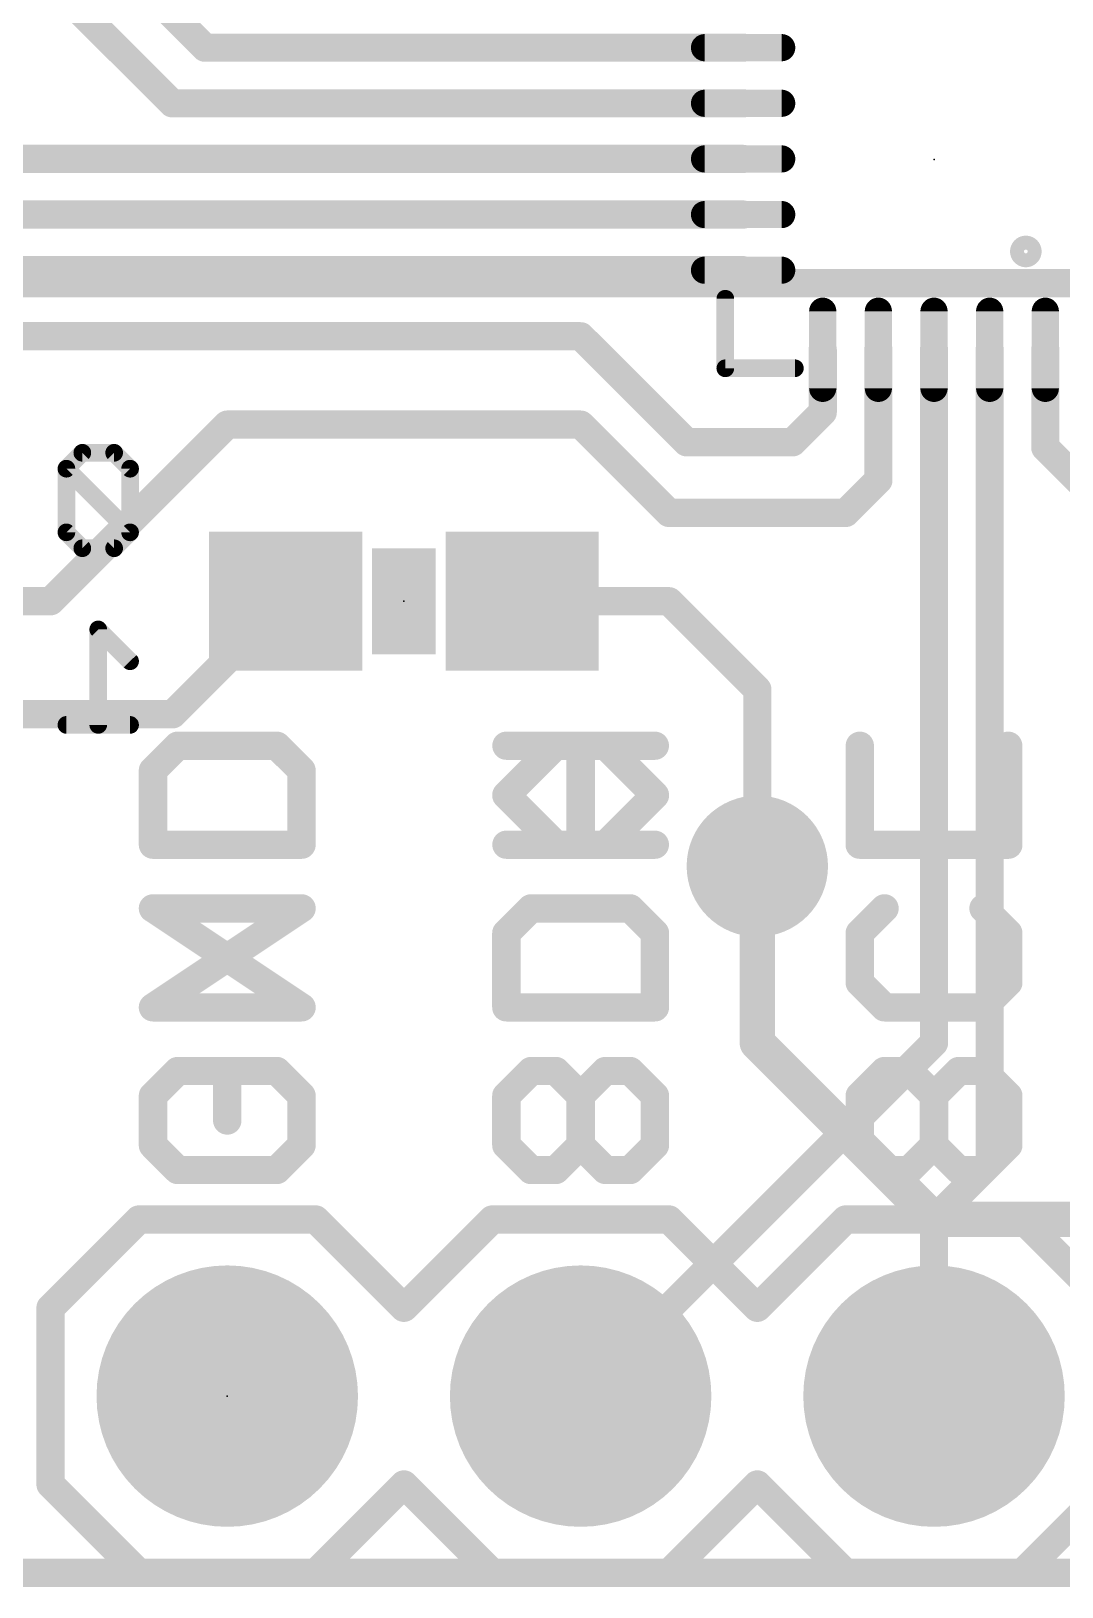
# Model space of a CAD drawing. Extents: x 0 to 48, y -23 to 79.
# Drawn here: x 17.64 to 25.05, y -0.1 to 11.08 of the extents above; entities that cross this region are included whole.
import ezdxf

# ---------------------------------------------------------------- set-up
doc = ezdxf.new("R2010")
doc.units = 0
for name, color, linetype in [('1', 12, 'CONTINUOUS'), ('16', 132, 'CONTINUOUS'), ('17', 110, 'CONTINUOUS'), ('18', 110, 'CONTINUOUS'), ('20', 53, 'CONTINUOUS'), ('21', 41, 'CONTINUOUS'), ('22', 40, 'CONTINUOUS'), ('24', 53, 'CONTINUOUS')]:
    doc.layers.add(name, color=color, linetype=linetype)

# ---------------------------------------------------------------- blocks, each defined once
blk = doc.blocks.new('RECT31200X120000R100')
at = {"const_width": 0.0975}
blk.add_lwpolyline([(0.0488, -0.2775), (0.0488, 0.2775, 0.4142), (0, 0.3263), (0, 0.3263, 0.4142), (-0.0488, 0.2775), (-0.0488, -0.2775, 0.4142), (0, -0.3263), (0, -0.3263, 0.4142)], format="xyb", close=True, dxfattribs=at)
blk.add_solid([(-0.0244, -0.3019), (0.0244, -0.3019), (-0.0244, 0.3019), (0.0244, 0.3019)])
blk = doc.blocks.new('ROUNDP')
at = {"const_width": 0.5}
blk.add_lwpolyline([(0, -0.25, 1), (0, 0.25, 1), (0, -0.25)], format="xyb", dxfattribs=at)
blk = doc.blocks.new('RECT')
blk.add_solid([(-0.5, -0.5), (0.5, -0.5), (-0.5, 0.5), (0.5, 0.5)])
blk = doc.blocks.new('ROUNDV')
at = {"const_width": 0.5}
blk.add_lwpolyline([(0, -0.25, 1), (0, 0.25, 1), (0, -0.25)], format="xyb", dxfattribs=at)

msp = doc.modelspace()

# ---------------------------------------------------------------- linework, layer by layer
at = {"layer": '1'}
for points, const_width in [([(48.133, 9.271), (0, 9.271)], 0.2032), ([(22.86, 5.08), (22.86, 3.81)], 0.254), ([(22.86, 3.81), (24.13, 2.54)], 0.254), ([(24.13, 2.54), (27.94, 2.54)], 0.254), ([(0, 0), (48.26, 0)], 0.2032)]:
    msp.add_lwpolyline(points, dxfattribs=dict(at, const_width=const_width))
at = {"layer": '1', "const_width": 0.127}
for points in [[(22.9235, 5.08, 1), (22.7965, 5.08)], [(22.9049, 3.8549, 1), (22.8151, 3.7651)], [(22.7965, 3.81, 1), (22.9235, 3.81)], [(24.13, 2.6035, 1), (24.13, 2.4765)], [(24.0851, 2.4951, 1), (24.1749, 2.5849)]]:
    msp.add_lwpolyline(points, format="xyb", dxfattribs=at)
at = {"layer": '16', "const_width": 0.2032}
for points in [[(15.8852, 13.335), (18.6551, 10.5651)], [(16.5202, 13.335), (18.8901, 10.9651)], [(22.7579, 10.9651), (18.8901, 10.9651)], [(22.7579, 10.5651), (18.6551, 10.5651)], [(22.7579, 10.1651), (10.1651, 10.1651)], [(22.7579, 9.7651), (11.6701, 9.7651)], [(22.7579, 9.3651), (13.1751, 9.3651)], [(48.26, 9.271), (0, 9.271)], [(21.59, 8.89), (14.605, 8.89)], [(22.352, 8.128), (21.59, 8.89)], [(23.33, 8.793), (23.33, 8.344)], [(23.73, 8.793), (23.73, 7.855)], [(24.13, 3.81), (24.13, 8.793)], [(24.53, 2.94), (24.53, 8.793)], [(24.93, 8.793), (24.93, 8.09)], [(23.33, 8.344), (23.114, 8.128)], [(19.05, 8.255), (17.78, 6.985)], [(21.59, 8.255), (19.05, 8.255)], [(22.225, 7.62), (21.59, 8.255)], [(23.114, 8.128), (22.352, 8.128)], [(24.93, 8.09), (26.67, 6.35)], [(23.73, 7.855), (23.495, 7.62)], [(23.495, 7.62), (22.225, 7.62)], [(17.78, 6.985), (16.51, 6.985)], [(18.6572, 6.1722), (19.47, 6.985)], [(21.17, 6.985), (22.225, 6.985)], [(22.225, 6.985), (22.86, 6.35)], [(22.86, 6.35), (22.86, 5.08)], [(16.51, 6.1722), (18.6572, 6.1722)], [(21.59, 1.27), (24.13, 3.81)], [(24.13, 2.54), (24.53, 2.94)], [(24.13, 1.27), (24.13, 2.54)], [(0, 0), (48.26, 0)]]:
    msp.add_lwpolyline(points, dxfattribs=at)
at = {"layer": '16', "const_width": 0.1016}
for points in [[(18.8901, 11.0159, 1), (18.8901, 10.9143)], [(18.8542, 10.9292, 1), (18.926, 11.001)], [(22.7579, 10.9143, 1), (22.7579, 11.0159)], [(18.6551, 10.6159, 1), (18.6551, 10.5143)], [(18.6192, 10.5292, 1), (18.691, 10.601)], [(22.7579, 10.5143, 1), (22.7579, 10.6159)], [(22.7579, 10.1143, 1), (22.7579, 10.2159)], [(22.7579, 9.7143, 1), (22.7579, 9.8159)], [(22.7579, 9.3143, 1), (22.7579, 9.4159)], [(21.6259, 8.9259, 1), (21.5541, 8.8541)], [(21.59, 8.8392, 1), (21.59, 8.9408)], [(23.3808, 8.793, 1), (23.2792, 8.793)], [(23.7808, 8.793, 1), (23.6792, 8.793)], [(24.1808, 8.793, 1), (24.0792, 8.793)], [(24.5808, 8.793, 1), (24.4792, 8.793)], [(24.9808, 8.793, 1), (24.8792, 8.793)], [(23.2792, 8.344, 1), (23.3808, 8.344)], [(23.3659, 8.3081, 1), (23.2941, 8.3799)], [(19.05, 8.3058, 1), (19.05, 8.2042)], [(19.0859, 8.2191, 1), (19.0141, 8.2909)], [(21.6259, 8.2909, 1), (21.5541, 8.2191)], [(21.59, 8.2042, 1), (21.59, 8.3058)], [(22.352, 8.1788, 1), (22.352, 8.0772)], [(22.3161, 8.0921, 1), (22.3879, 8.1639)], [(23.0781, 8.1639, 1), (23.1499, 8.0921)], [(23.114, 8.0772, 1), (23.114, 8.1788)], [(24.9659, 8.1259, 1), (24.8941, 8.0541)], [(24.8792, 8.09, 1), (24.9808, 8.09)], [(23.7659, 7.8191, 1), (23.6941, 7.8909)], [(23.6792, 7.855, 1), (23.7808, 7.855)], [(22.225, 7.6708, 1), (22.225, 7.5692)], [(23.495, 7.5692, 1), (23.495, 7.6708)], [(22.1891, 7.5841, 1), (22.2609, 7.6559)], [(23.4591, 7.6559, 1), (23.5309, 7.5841)], [(17.7441, 7.0209, 1), (17.8159, 6.9491)], [(17.78, 6.9342, 1), (17.78, 7.0358)], [(19.5059, 6.9491, 1), (19.4341, 7.0209)], [(21.17, 7.0358, 1), (21.17, 6.9342)], [(22.2609, 7.0209, 1), (22.1891, 6.9491)], [(22.225, 6.9342, 1), (22.225, 7.0358)], [(22.9108, 6.35, 1), (22.8092, 6.35)], [(22.8241, 6.3141, 1), (22.8959, 6.3859)], [(18.6572, 6.1214, 1), (18.6572, 6.223)], [(18.6213, 6.2081, 1), (18.6931, 6.1363)], [(22.8092, 5.08, 1), (22.9108, 5.08)], [(24.0792, 3.81, 1), (24.1808, 3.81)], [(24.1659, 3.7741, 1), (24.0941, 3.8459)], [(24.5659, 2.9041, 1), (24.4941, 2.9759)], [(24.4792, 2.94, 1), (24.5808, 2.94)], [(24.1808, 2.54, 1), (24.0792, 2.54)], [(24.0941, 2.5759, 1), (24.1659, 2.5041)], [(21.5541, 1.3059, 1), (21.6259, 1.2341)], [(24.0792, 1.27, 1), (24.1808, 1.27)]]:
    msp.add_lwpolyline(points, format="xyb", dxfattribs=at)
at = {"layer": '20', "const_width": 0.2032}
msp.add_lwpolyline([(48.26, 0), (0, 0)], dxfattribs=at)
at = {"layer": '21', "const_width": 0.2032}
for points in [[(18.6936, 5.9462), (18.5157, 5.7683)], [(19.4055, 5.9462), (18.6936, 5.9462)], [(19.5834, 5.7683), (19.4055, 5.9462)], [(21.0557, 5.5903), (21.4116, 5.9462)], [(21.4116, 5.9462), (22.1234, 5.9462)], [(21.5895, 5.2344), (21.5895, 5.9462)], [(24.6634, 5.2344), (24.6634, 5.9462)], [(18.5157, 5.7683), (18.5157, 5.2344)], [(19.5834, 5.2344), (19.5834, 5.7683)], [(21.4116, 5.2344), (21.0557, 5.5903)], [(18.5157, 5.2344), (19.5834, 5.2344)], [(22.1234, 5.2344), (21.4116, 5.2344)], [(23.5957, 5.2344), (24.6634, 5.2344)], [(18.5157, 4.065), (19.5834, 4.7768)], [(19.5834, 4.7768), (18.5157, 4.7768)], [(21.2336, 4.7768), (21.0557, 4.5989)], [(21.9455, 4.7768), (21.2336, 4.7768)], [(22.1234, 4.5989), (21.9455, 4.7768)], [(23.7736, 4.7768), (23.5957, 4.5989)], [(24.6634, 4.5989), (24.4855, 4.7768)], [(21.0557, 4.5989), (21.0557, 4.065)], [(22.1234, 4.065), (22.1234, 4.5989)], [(23.5957, 4.5989), (23.5957, 4.2429)], [(24.6634, 4.2429), (24.6634, 4.5989)], [(23.5957, 4.2429), (23.7736, 4.065)], [(24.4855, 4.065), (24.6634, 4.2429)], [(19.5834, 4.065), (18.5157, 4.065)], [(21.0557, 4.065), (22.1234, 4.065)], [(23.7736, 4.065), (24.4855, 4.065)], [(18.6936, 3.6074), (18.5157, 3.4295)], [(19.4055, 3.6074), (19.0495, 3.6074)], [(19.0495, 3.6074), (19.0495, 3.2515)], [(19.5834, 3.4295), (19.4055, 3.6074)], [(21.2336, 3.6074), (21.0557, 3.4295)], [(21.5895, 3.4295), (21.7675, 3.6074)], [(21.7675, 3.6074), (21.9455, 3.6074)], [(21.9455, 3.6074), (22.1234, 3.4295)], [(23.7736, 3.6074), (23.5957, 3.4295)], [(24.1295, 3.4295), (24.3075, 3.6074)], [(24.3075, 3.6074), (24.4855, 3.6074)], [(24.4855, 3.6074), (24.6634, 3.4295)], [(18.5157, 3.4295), (18.5157, 3.0736)], [(19.5834, 3.0736), (19.5834, 3.4295)], [(21.0557, 3.4295), (21.0557, 3.0736)], [(21.5895, 3.0736), (21.5895, 3.4295)], [(22.1234, 3.4295), (22.1234, 3.0736)], [(23.5957, 3.4295), (23.5957, 3.0736)], [(24.1295, 3.0736), (24.1295, 3.4295)], [(24.6634, 3.4295), (24.6634, 3.0736)], [(18.5157, 3.0736), (18.6936, 2.8956)], [(19.4055, 2.8956), (19.5834, 3.0736)], [(21.0557, 3.0736), (21.2336, 2.8956)], [(21.4116, 2.8956), (21.5895, 3.0736)], [(22.1234, 3.0736), (21.9455, 2.8956)], [(23.5957, 3.0736), (23.7736, 2.8956)], [(23.9516, 2.8956), (24.1295, 3.0736)], [(24.6634, 3.0736), (24.4855, 2.8956)], [(18.6936, 2.8956), (19.4055, 2.8956)], [(21.2336, 2.8956), (21.4116, 2.8956)], [(23.7736, 2.8956), (23.9516, 2.8956)]]:
    msp.add_lwpolyline(points, dxfattribs=at)
at = {"layer": '21', "const_width": 0.1016}
for points in [[(18.6936, 5.997, 1), (18.6936, 5.8954)], [(18.7296, 5.9103, 1), (18.6577, 5.9821)], [(19.4414, 5.9821, 1), (19.3695, 5.9103)], [(19.4055, 5.8954, 1), (19.4055, 5.997)], [(21.4116, 5.997, 1), (21.4116, 5.8954)], [(21.4475, 5.9103, 1), (21.3757, 5.9821)], [(21.6403, 5.9462, 1), (21.5387, 5.9462)], [(22.1234, 5.8954, 1), (22.1234, 5.997)], [(24.7142, 5.9462, 1), (24.6126, 5.9462)], [(18.5665, 5.7683, 1), (18.4649, 5.7683)], [(18.4798, 5.8042, 1), (18.5516, 5.7323)], [(19.6342, 5.7683, 1), (19.5326, 5.7683)], [(19.5475, 5.7323, 1), (19.6193, 5.8042)], [(21.0916, 5.6262, 1), (21.0198, 5.5544)], [(21.0198, 5.6262, 1), (21.0916, 5.5544)], [(18.5157, 5.2852, 1), (18.5157, 5.1836)], [(18.4649, 5.2344, 1), (18.5665, 5.2344)], [(19.5326, 5.2344, 1), (19.6342, 5.2344)], [(19.5834, 5.1836, 1), (19.5834, 5.2852)], [(21.4116, 5.2852, 1), (21.4116, 5.1836)], [(21.3757, 5.1985, 1), (21.4475, 5.2703)], [(21.5387, 5.2344, 1), (21.6403, 5.2344)], [(22.1234, 5.1836, 1), (22.1234, 5.2852)], [(23.5957, 5.2852, 1), (23.5957, 5.1836)], [(24.6126, 5.2344, 1), (24.7142, 5.2344)], [(24.6634, 5.1836, 1), (24.6634, 5.2852)], [(18.5157, 4.8276, 1), (18.5157, 4.726)], [(19.6116, 4.7345, 1), (19.5552, 4.8191)], [(19.5834, 4.726, 1), (19.5834, 4.8276)], [(21.2336, 4.8276, 1), (21.2336, 4.726)], [(21.2696, 4.7409, 1), (21.1977, 4.8127)], [(21.9814, 4.8127, 1), (21.9095, 4.7409)], [(21.9455, 4.726, 1), (21.9455, 4.8276)], [(23.8096, 4.7409, 1), (23.7377, 4.8127)], [(24.5214, 4.8127, 1), (24.4495, 4.7409)], [(21.1065, 4.5989, 1), (21.0049, 4.5989)], [(22.1742, 4.5989, 1), (22.0726, 4.5989)], [(23.6465, 4.5989, 1), (23.5449, 4.5989)], [(24.7142, 4.5989, 1), (24.6126, 4.5989)], [(21.0198, 4.6348, 1), (21.0916, 4.5629)], [(22.0875, 4.5629, 1), (22.1593, 4.6348)], [(23.5598, 4.6348, 1), (23.6316, 4.5629)], [(24.6275, 4.5629, 1), (24.6993, 4.6348)], [(23.6316, 4.2789, 1), (23.5598, 4.207)], [(23.5449, 4.2429, 1), (23.6465, 4.2429)], [(24.6126, 4.2429, 1), (24.7142, 4.2429)], [(24.6993, 4.207, 1), (24.6275, 4.2789)], [(18.5157, 4.1158, 1), (18.5157, 4.0142)], [(18.4875, 4.1073, 1), (18.5439, 4.0227)], [(19.5834, 4.0142, 1), (19.5834, 4.1158)], [(21.0557, 4.1158, 1), (21.0557, 4.0142)], [(22.1234, 4.0142, 1), (22.1234, 4.1158)], [(23.7736, 4.1158, 1), (23.7736, 4.0142)], [(23.7377, 4.0291, 1), (23.8096, 4.1009)], [(24.4495, 4.1009, 1), (24.5214, 4.0291)], [(24.4855, 4.0142, 1), (24.4855, 4.1158)], [(21.0049, 4.065, 1), (21.1065, 4.065)], [(22.0726, 4.065, 1), (22.1742, 4.065)], [(18.7296, 3.5715, 1), (18.6577, 3.6433)], [(19.0495, 3.6582, 1), (19.0495, 3.5566)], [(19.1003, 3.6074, 1), (18.9987, 3.6074)], [(19.4414, 3.6433, 1), (19.3695, 3.5715)], [(19.4055, 3.5566, 1), (19.4055, 3.6582)], [(21.2696, 3.5715, 1), (21.1977, 3.6433)], [(21.7675, 3.6582, 1), (21.7675, 3.5566)], [(21.8034, 3.5715, 1), (21.7316, 3.6433)], [(21.9814, 3.6433, 1), (21.9095, 3.5715)], [(21.9455, 3.5566, 1), (21.9455, 3.6582)], [(23.8096, 3.5715, 1), (23.7377, 3.6433)], [(24.3075, 3.6582, 1), (24.3075, 3.5566)], [(24.3434, 3.5715, 1), (24.2716, 3.6433)], [(24.5214, 3.6433, 1), (24.4495, 3.5715)], [(24.4855, 3.5566, 1), (24.4855, 3.6582)], [(18.5665, 3.4295, 1), (18.4649, 3.4295)], [(18.4798, 3.4654, 1), (18.5516, 3.3935)], [(19.6342, 3.4295, 1), (19.5326, 3.4295)], [(19.5475, 3.3935, 1), (19.6193, 3.4654)], [(21.1065, 3.4295, 1), (21.0049, 3.4295)], [(21.0198, 3.4654, 1), (21.0916, 3.3935)], [(21.6403, 3.4295, 1), (21.5387, 3.4295)], [(21.5536, 3.4654, 1), (21.6255, 3.3935)], [(22.1742, 3.4295, 1), (22.0726, 3.4295)], [(22.0875, 3.3935, 1), (22.1593, 3.4654)], [(23.6465, 3.4295, 1), (23.5449, 3.4295)], [(23.5598, 3.4654, 1), (23.6316, 3.3935)], [(24.1803, 3.4295, 1), (24.0787, 3.4295)], [(24.0936, 3.4654, 1), (24.1655, 3.3935)], [(24.7142, 3.4295, 1), (24.6126, 3.4295)], [(24.6275, 3.3935, 1), (24.6993, 3.4654)], [(18.9987, 3.2515, 1), (19.1003, 3.2515)], [(18.5516, 3.1095, 1), (18.4798, 3.0376)], [(19.6193, 3.0376, 1), (19.5475, 3.1095)], [(21.0916, 3.1095, 1), (21.0198, 3.0376)], [(21.6255, 3.0376, 1), (21.5536, 3.1095)], [(22.1593, 3.0376, 1), (22.0875, 3.1095)], [(23.6316, 3.1095, 1), (23.5598, 3.0376)], [(24.1655, 3.0376, 1), (24.0936, 3.1095)], [(24.6993, 3.0376, 1), (24.6275, 3.1095)], [(18.4649, 3.0736, 1), (18.5665, 3.0736)], [(19.5326, 3.0736, 1), (19.6342, 3.0736)], [(21.0049, 3.0736, 1), (21.1065, 3.0736)], [(21.5387, 3.0736, 1), (21.6403, 3.0736)], [(22.0726, 3.0736, 1), (22.1742, 3.0736)], [(23.5449, 3.0736, 1), (23.6465, 3.0736)], [(24.0787, 3.0736, 1), (24.1803, 3.0736)], [(24.6126, 3.0736, 1), (24.7142, 3.0736)], [(18.6936, 2.9464, 1), (18.6936, 2.8448)], [(18.6577, 2.8597, 1), (18.7296, 2.9315)], [(19.3695, 2.9315, 1), (19.4414, 2.8597)], [(19.4055, 2.8448, 1), (19.4055, 2.9464)], [(21.2336, 2.9464, 1), (21.2336, 2.8448)], [(21.1977, 2.8597, 1), (21.2696, 2.9315)], [(21.3757, 2.9315, 1), (21.4475, 2.8597)], [(21.4116, 2.8448, 1), (21.4116, 2.9464)], [(21.9095, 2.9315, 1), (21.9814, 2.8597)], [(23.7736, 2.9464, 1), (23.7736, 2.8448)], [(23.7377, 2.8597, 1), (23.8096, 2.9315)], [(23.9157, 2.9315, 1), (23.9875, 2.8597)], [(23.9516, 2.8448, 1), (23.9516, 2.9464)], [(24.4495, 2.9315, 1), (24.5214, 2.8597)]]:
    msp.add_lwpolyline(points, format="xyb", dxfattribs=at)
at = {"layer": '22'}
for points, const_width in [([(24.79, 9.45, 1), (24.79, 9.55, 1), (24.79, 9.45)], 0.127), ([(22.6618, 9.16, 1), (22.5983, 9.16)], 0.0635), ([(22.63, 8.6918, 1), (22.63, 8.6282)], 0.0635), ([(22.5983, 8.66, 1), (22.6618, 8.66)], 0.0635), ([(23.13, 8.6282, 1), (23.13, 8.6918)], 0.0635), ([(18.0083, 8.0841, 1), (18.0083, 8.0206)], 0.0635), ([(18.0308, 8.0299, 1), (17.9859, 8.0748)], 0.0635), ([(18.2596, 8.0748, 1), (18.2147, 8.0299)], 0.0635), ([(18.2371, 8.0206, 1), (18.2371, 8.0841)], 0.0635), ([(17.9257, 7.938, 1), (17.8622, 7.938)], 0.0635), ([(17.9164, 7.9604, 1), (17.8715, 7.9155)], 0.0635), ([(17.8715, 7.9604, 1), (17.9164, 7.9155)], 0.0635), ([(18.3833, 7.938, 1), (18.3198, 7.938)], 0.0635), ([(18.329, 7.9155, 1), (18.374, 7.9604)], 0.0635), ([(17.9164, 7.5028, 1), (17.8715, 7.4579)], 0.0635), ([(17.8622, 7.4804, 1), (17.9257, 7.4804)], 0.0635), ([(18.3198, 7.4804, 1), (18.3833, 7.4804)], 0.0635), ([(18.374, 7.4579, 1), (18.329, 7.5028)], 0.0635), ([(18.329, 7.4579, 1), (18.374, 7.5028)], 0.0635), ([(18.0083, 7.3978, 1), (18.0083, 7.3343)], 0.0635), ([(17.9859, 7.3435, 1), (18.0308, 7.3885)], 0.0635), ([(18.2147, 7.3885, 1), (18.2596, 7.3435)], 0.0635), ([(18.2371, 7.3343, 1), (18.2371, 7.3978)], 0.0635), ([(18.1545, 6.7824, 1), (18.091, 6.7824)], 0.0635), ([(18.1452, 6.8048, 1), (18.1003, 6.7599)], 0.0635), ([(18.329, 6.5311, 1), (18.374, 6.576)], 0.0635), ([(17.8939, 6.1277, 1), (17.8939, 6.0643)], 0.0635), ([(18.3515, 6.0643, 1), (18.3515, 6.1277)], 0.0635), ([(18.091, 6.096, 1), (18.1545, 6.096)], 0.0635), ([(18.6945, 5.997, 1), (18.6945, 5.8954)], 0.1016), ([(18.7305, 5.9103, 1), (18.6586, 5.9821)], 0.1016), ([(19.4423, 5.9821, 1), (19.3704, 5.9103)], 0.1016), ([(19.4064, 5.8954, 1), (19.4064, 5.997)], 0.1016), ([(21.0566, 5.997, 1), (21.0566, 5.8954)], 0.1016), ([(21.6413, 5.9462, 1), (21.5397, 5.9462)], 0.1016), ([(21.8043, 5.9821, 1), (21.7325, 5.9103)], 0.1016), ([(21.7684, 5.8954, 1), (21.7684, 5.997)], 0.1016), ([(23.6474, 5.9462, 1), (23.5458, 5.9462)], 0.1016), ([(18.5674, 5.7683, 1), (18.4658, 5.7683)], 0.1016), ([(18.4807, 5.8042, 1), (18.5525, 5.7323)], 0.1016), ([(19.6351, 5.7683, 1), (19.5335, 5.7683)], 0.1016), ([(19.5484, 5.7323, 1), (19.6202, 5.8042)], 0.1016), ([(22.1602, 5.5544, 1), (22.0884, 5.6262)], 0.1016), ([(22.0884, 5.5544, 1), (22.1602, 5.6262)], 0.1016), ([(18.5166, 5.2852, 1), (18.5166, 5.1836)], 0.1016), ([(18.4658, 5.2344, 1), (18.5674, 5.2344)], 0.1016), ([(19.5335, 5.2344, 1), (19.6351, 5.2344)], 0.1016), ([(19.5843, 5.1836, 1), (19.5843, 5.2852)], 0.1016), ([(21.0566, 5.2852, 1), (21.0566, 5.1836)], 0.1016), ([(21.5397, 5.2344, 1), (21.6413, 5.2344)], 0.1016), ([(21.7325, 5.2703, 1), (21.8043, 5.1985)], 0.1016), ([(21.7684, 5.1836, 1), (21.7684, 5.2852)], 0.1016), ([(23.5966, 5.2852, 1), (23.5966, 5.1836)], 0.1016), ([(23.5458, 5.2344, 1), (23.6474, 5.2344)], 0.1016), ([(24.6643, 5.1836, 1), (24.6643, 5.2852)], 0.1016), ([(18.5448, 4.8191, 1), (18.4884, 4.7345)], 0.1016), ([(18.5166, 4.8276, 1), (18.5166, 4.726)], 0.1016), ([(19.5843, 4.726, 1), (19.5843, 4.8276)], 0.1016), ([(21.2346, 4.8276, 1), (21.2346, 4.726)], 0.1016), ([(21.2705, 4.7409, 1), (21.1986, 4.8127)], 0.1016), ([(21.9823, 4.8127, 1), (21.9104, 4.7409)], 0.1016), ([(21.9464, 4.726, 1), (21.9464, 4.8276)], 0.1016), ([(23.8105, 4.7409, 1), (23.7386, 4.8127)], 0.1016), ([(24.5223, 4.8127, 1), (24.4504, 4.7409)], 0.1016), ([(21.1074, 4.5989, 1), (21.0058, 4.5989)], 0.1016), ([(22.1751, 4.5989, 1), (22.0735, 4.5989)], 0.1016), ([(23.6474, 4.5989, 1), (23.5458, 4.5989)], 0.1016), ([(24.7151, 4.5989, 1), (24.6135, 4.5989)], 0.1016), ([(21.0207, 4.6348, 1), (21.0925, 4.5629)], 0.1016), ([(22.0884, 4.5629, 1), (22.1602, 4.6348)], 0.1016), ([(23.5607, 4.6348, 1), (23.6325, 4.5629)], 0.1016), ([(24.6284, 4.5629, 1), (24.7002, 4.6348)], 0.1016), ([(23.6325, 4.2789, 1), (23.5607, 4.207)], 0.1016), ([(23.5458, 4.2429, 1), (23.6474, 4.2429)], 0.1016), ([(24.6135, 4.2429, 1), (24.7151, 4.2429)], 0.1016), ([(24.7002, 4.207, 1), (24.6284, 4.2789)], 0.1016), ([(18.5166, 4.1158, 1), (18.5166, 4.0142)], 0.1016), ([(19.5561, 4.0227, 1), (19.6125, 4.1073)], 0.1016), ([(19.5843, 4.0142, 1), (19.5843, 4.1158)], 0.1016), ([(21.0566, 4.1158, 1), (21.0566, 4.0142)], 0.1016), ([(22.1243, 4.0142, 1), (22.1243, 4.1158)], 0.1016), ([(23.7746, 4.1158, 1), (23.7746, 4.0142)], 0.1016), ([(23.7386, 4.0291, 1), (23.8105, 4.1009)], 0.1016), ([(24.4504, 4.1009, 1), (24.5223, 4.0291)], 0.1016), ([(24.4864, 4.0142, 1), (24.4864, 4.1158)], 0.1016), ([(21.0058, 4.065, 1), (21.1074, 4.065)], 0.1016), ([(22.0735, 4.065, 1), (22.1751, 4.065)], 0.1016), ([(18.6945, 3.6582, 1), (18.6945, 3.5566)], 0.1016), ([(18.7305, 3.5715, 1), (18.6586, 3.6433)], 0.1016), ([(19.1013, 3.6074, 1), (18.9997, 3.6074)], 0.1016), ([(19.0505, 3.5566, 1), (19.0505, 3.6582)], 0.1016), ([(19.4423, 3.6433, 1), (19.3704, 3.5715)], 0.1016), ([(21.2346, 3.6582, 1), (21.2346, 3.5566)], 0.1016), ([(21.2705, 3.5715, 1), (21.1986, 3.6433)], 0.1016), ([(21.4484, 3.6433, 1), (21.3766, 3.5715)], 0.1016), ([(21.4125, 3.5566, 1), (21.4125, 3.6582)], 0.1016), ([(21.9823, 3.6433, 1), (21.9104, 3.5715)], 0.1016), ([(23.7746, 3.6582, 1), (23.7746, 3.5566)], 0.1016), ([(23.8105, 3.5715, 1), (23.7386, 3.6433)], 0.1016), ([(23.9884, 3.6433, 1), (23.9166, 3.5715)], 0.1016), ([(23.9525, 3.5566, 1), (23.9525, 3.6582)], 0.1016), ([(24.5223, 3.6433, 1), (24.4504, 3.5715)], 0.1016), ([(18.5674, 3.4295, 1), (18.4658, 3.4295)], 0.1016), ([(18.4807, 3.4654, 1), (18.5525, 3.3935)], 0.1016), ([(19.6351, 3.4295, 1), (19.5335, 3.4295)], 0.1016), ([(19.5484, 3.3935, 1), (19.6202, 3.4654)], 0.1016), ([(21.1074, 3.4295, 1), (21.0058, 3.4295)], 0.1016), ([(21.0207, 3.4654, 1), (21.0925, 3.3935)], 0.1016), ([(21.6413, 3.4295, 1), (21.5397, 3.4295)], 0.1016), ([(21.5545, 3.3935, 1), (21.6264, 3.4654)], 0.1016), ([(22.1751, 3.4295, 1), (22.0735, 3.4295)], 0.1016), ([(22.0884, 3.3935, 1), (22.1602, 3.4654)], 0.1016), ([(23.6474, 3.4295, 1), (23.5458, 3.4295)], 0.1016), ([(23.5607, 3.4654, 1), (23.6325, 3.3935)], 0.1016), ([(24.1813, 3.4295, 1), (24.0797, 3.4295)], 0.1016), ([(24.0945, 3.3935, 1), (24.1664, 3.4654)], 0.1016), ([(24.7151, 3.4295, 1), (24.6135, 3.4295)], 0.1016), ([(24.6284, 3.3935, 1), (24.7002, 3.4654)], 0.1016), ([(18.9997, 3.2515, 1), (19.1013, 3.2515)], 0.1016), ([(18.5525, 3.1095, 1), (18.4807, 3.0376)], 0.1016), ([(19.6202, 3.0376, 1), (19.5484, 3.1095)], 0.1016), ([(21.0925, 3.1095, 1), (21.0207, 3.0376)], 0.1016), ([(21.6264, 3.1095, 1), (21.5545, 3.0376)], 0.1016), ([(22.1602, 3.0376, 1), (22.0884, 3.1095)], 0.1016), ([(23.6325, 3.1095, 1), (23.5607, 3.0376)], 0.1016), ([(24.1664, 3.1095, 1), (24.0945, 3.0376)], 0.1016), ([(24.7002, 3.0376, 1), (24.6284, 3.1095)], 0.1016), ([(18.4658, 3.0736, 1), (18.5674, 3.0736)], 0.1016), ([(19.5335, 3.0736, 1), (19.6351, 3.0736)], 0.1016), ([(21.0058, 3.0736, 1), (21.1074, 3.0736)], 0.1016), ([(21.5397, 3.0736, 1), (21.6413, 3.0736)], 0.1016), ([(22.0735, 3.0736, 1), (22.1751, 3.0736)], 0.1016), ([(23.5458, 3.0736, 1), (23.6474, 3.0736)], 0.1016), ([(24.0797, 3.0736, 1), (24.1813, 3.0736)], 0.1016), ([(24.6135, 3.0736, 1), (24.7151, 3.0736)], 0.1016), ([(18.6945, 2.9464, 1), (18.6945, 2.8448)], 0.1016), ([(18.6586, 2.8597, 1), (18.7305, 2.9315)], 0.1016), ([(19.3704, 2.9315, 1), (19.4423, 2.8597)], 0.1016), ([(19.4064, 2.8448, 1), (19.4064, 2.9464)], 0.1016), ([(21.1986, 2.8597, 1), (21.2705, 2.9315)], 0.1016), ([(21.7684, 2.9464, 1), (21.7684, 2.8448)], 0.1016), ([(21.7325, 2.8597, 1), (21.8043, 2.9315)], 0.1016), ([(21.9104, 2.9315, 1), (21.9823, 2.8597)], 0.1016), ([(21.9464, 2.8448, 1), (21.9464, 2.9464)], 0.1016), ([(23.7386, 2.8597, 1), (23.8105, 2.9315)], 0.1016), ([(24.3084, 2.9464, 1), (24.3084, 2.8448)], 0.1016), ([(24.2725, 2.8597, 1), (24.3443, 2.9315)], 0.1016), ([(24.4504, 2.9315, 1), (24.5223, 2.8597)], 0.1016), ([(24.4864, 2.8448, 1), (24.4864, 2.9464)], 0.1016), ([(18.415, 2.5908, 1), (18.415, 2.4892)], 0.1016), ([(18.4509, 2.5041, 1), (18.3791, 2.5759)], 0.1016), ([(19.7209, 2.5759, 1), (19.6491, 2.5041)], 0.1016), ([(19.685, 2.4892, 1), (19.685, 2.5908)], 0.1016), ([(20.955, 2.5908, 1), (20.955, 2.4892)], 0.1016), ([(20.9909, 2.5041, 1), (20.9191, 2.5759)], 0.1016), ([(22.2609, 2.5759, 1), (22.1891, 2.5041)], 0.1016), ([(22.225, 2.4892, 1), (22.225, 2.5908)], 0.1016), ([(23.495, 2.5908, 1), (23.495, 2.4892)], 0.1016), ([(23.5309, 2.5041, 1), (23.4591, 2.5759)], 0.1016), ([(24.8009, 2.5759, 1), (24.7291, 2.5041)], 0.1016), ([(24.765, 2.4892, 1), (24.765, 2.5908)], 0.1016), ([(17.8308, 1.905, 1), (17.7292, 1.905)], 0.1016), ([(17.7441, 1.9409, 1), (17.8159, 1.8691)], 0.1016), ([(20.2841, 1.9409, 1), (20.3559, 1.8691)], 0.1016), ([(20.2841, 1.8691, 1), (20.3559, 1.9409)], 0.1016), ([(22.8241, 1.9409, 1), (22.8959, 1.8691)], 0.1016), ([(22.8241, 1.8691, 1), (22.8959, 1.9409)], 0.1016), ([(17.8159, 0.6709, 1), (17.7441, 0.5991)], 0.1016), ([(17.7292, 0.635, 1), (17.8308, 0.635)], 0.1016), ([(20.3559, 0.6709, 1), (20.2841, 0.5991)], 0.1016), ([(20.3559, 0.5991, 1), (20.2841, 0.6709)], 0.1016), ([(22.8959, 0.6709, 1), (22.8241, 0.5991)], 0.1016), ([(22.8959, 0.5991, 1), (22.8241, 0.6709)], 0.1016), ([(18.415, 0.0508, 1), (18.415, -0.0508)], 0.1016), ([(18.3791, -0.0359, 1), (18.4509, 0.0359)], 0.1016), ([(19.6491, 0.0359, 1), (19.7209, -0.0359)], 0.1016), ([(19.685, -0.0508, 1), (19.685, 0.0508)], 0.1016), ([(20.955, 0.0508, 1), (20.955, -0.0508)], 0.1016), ([(20.9191, -0.0359, 1), (20.9909, 0.0359)], 0.1016), ([(22.1891, 0.0359, 1), (22.2609, -0.0359)], 0.1016), ([(22.225, -0.0508, 1), (22.225, 0.0508)], 0.1016), ([(23.495, 0.0508, 1), (23.495, -0.0508)], 0.1016), ([(23.4591, -0.0359, 1), (23.5309, 0.0359)], 0.1016), ([(24.7291, 0.0359, 1), (24.8009, -0.0359)], 0.1016), ([(24.765, -0.0508, 1), (24.765, 0.0508)], 0.1016)]:
    msp.add_lwpolyline(points, format="xyb", dxfattribs=dict(at, const_width=const_width))
for points, const_width in [([(22.63, 8.66), (22.63, 9.16)], 0.127), ([(23.13, 8.66), (22.63, 8.66)], 0.127), ([(18.0083, 8.0524), (17.8939, 7.938)], 0.127), ([(18.2371, 8.0524), (18.0083, 8.0524)], 0.127), ([(18.3515, 7.938), (18.2371, 8.0524)], 0.127), ([(17.8939, 7.938), (17.8939, 7.4804)], 0.127), ([(18.3515, 7.4804), (17.8939, 7.938)], 0.127), ([(18.3515, 7.4804), (18.3515, 7.938)], 0.127), ([(17.8939, 7.4804), (18.0083, 7.366)], 0.127), ([(18.2371, 7.366), (18.3515, 7.4804)], 0.127), ([(18.0083, 7.366), (18.2371, 7.366)], 0.127), ([(18.3515, 6.5536), (18.1227, 6.7824)], 0.127), ([(18.1227, 6.7824), (18.1227, 6.096)], 0.127), ([(18.3515, 6.096), (17.8939, 6.096)], 0.127), ([(18.5166, 5.7683), (18.6945, 5.9462)], 0.2032), ([(18.6945, 5.9462), (19.4064, 5.9462)], 0.2032), ([(19.4064, 5.9462), (19.5843, 5.7683)], 0.2032), ([(21.7684, 5.9462), (21.0566, 5.9462)], 0.2032), ([(21.5905, 5.2344), (21.5905, 5.9462)], 0.2032), ([(22.1243, 5.5903), (21.7684, 5.9462)], 0.2032), ([(23.5966, 5.2344), (23.5966, 5.9462)], 0.2032), ([(18.5166, 5.2344), (18.5166, 5.7683)], 0.2032), ([(19.5843, 5.7683), (19.5843, 5.2344)], 0.2032), ([(21.7684, 5.2344), (22.1243, 5.5903)], 0.2032), ([(19.5843, 5.2344), (18.5166, 5.2344)], 0.2032), ([(21.0566, 5.2344), (21.7684, 5.2344)], 0.2032), ([(24.6643, 5.2344), (23.5966, 5.2344)], 0.2032), ([(19.5843, 4.065), (18.5166, 4.7768)], 0.2032), ([(18.5166, 4.7768), (19.5843, 4.7768)], 0.2032), ([(21.0566, 4.5989), (21.2346, 4.7768)], 0.2032), ([(21.2346, 4.7768), (21.9464, 4.7768)], 0.2032), ([(21.9464, 4.7768), (22.1243, 4.5989)], 0.2032), ([(23.5966, 4.5989), (23.7746, 4.7768)], 0.2032), ([(24.4864, 4.7768), (24.6643, 4.5989)], 0.2032), ([(21.0566, 4.065), (21.0566, 4.5989)], 0.2032), ([(22.1243, 4.5989), (22.1243, 4.065)], 0.2032), ([(23.5966, 4.2429), (23.5966, 4.5989)], 0.2032), ([(24.6643, 4.5989), (24.6643, 4.2429)], 0.2032), ([(23.7746, 4.065), (23.5966, 4.2429)], 0.2032), ([(24.6643, 4.2429), (24.4864, 4.065)], 0.2032), ([(18.5166, 4.065), (19.5843, 4.065)], 0.2032), ([(22.1243, 4.065), (21.0566, 4.065)], 0.2032), ([(24.4864, 4.065), (23.7746, 4.065)], 0.2032), ([(18.5166, 3.4295), (18.6945, 3.6074)], 0.2032), ([(18.6945, 3.6074), (19.0505, 3.6074)], 0.2032), ([(19.0505, 3.6074), (19.0505, 3.2515)], 0.2032), ([(19.4064, 3.6074), (19.5843, 3.4295)], 0.2032), ([(21.2346, 3.6074), (21.0566, 3.4295)], 0.2032), ([(21.4125, 3.6074), (21.2346, 3.6074)], 0.2032), ([(21.5905, 3.4295), (21.4125, 3.6074)], 0.2032), ([(21.9464, 3.6074), (22.1243, 3.4295)], 0.2032), ([(23.7746, 3.6074), (23.5966, 3.4295)], 0.2032), ([(23.9525, 3.6074), (23.7746, 3.6074)], 0.2032), ([(24.1305, 3.4295), (23.9525, 3.6074)], 0.2032), ([(24.4864, 3.6074), (24.6643, 3.4295)], 0.2032), ([(18.5166, 3.0736), (18.5166, 3.4295)], 0.2032), ([(19.5843, 3.4295), (19.5843, 3.0736)], 0.2032), ([(21.0566, 3.4295), (21.0566, 3.0736)], 0.2032), ([(21.5905, 3.0736), (21.5905, 3.4295)], 0.2032), ([(22.1243, 3.4295), (22.1243, 3.0736)], 0.2032), ([(23.5966, 3.4295), (23.5966, 3.0736)], 0.2032), ([(24.1305, 3.0736), (24.1305, 3.4295)], 0.2032), ([(24.6643, 3.4295), (24.6643, 3.0736)], 0.2032), ([(18.6945, 2.8956), (18.5166, 3.0736)], 0.2032), ([(19.5843, 3.0736), (19.4064, 2.8956)], 0.2032), ([(21.0566, 3.0736), (21.2346, 2.8956)], 0.2032), ([(21.7684, 2.8956), (21.5905, 3.0736)], 0.2032), ([(22.1243, 3.0736), (21.9464, 2.8956)], 0.2032), ([(23.5966, 3.0736), (23.7746, 2.8956)], 0.2032), ([(24.3084, 2.8956), (24.1305, 3.0736)], 0.2032), ([(24.6643, 3.0736), (24.4864, 2.8956)], 0.2032), ([(19.4064, 2.8956), (18.6945, 2.8956)], 0.2032), ([(21.9464, 2.8956), (21.7684, 2.8956)], 0.2032), ([(24.4864, 2.8956), (24.3084, 2.8956)], 0.2032), ([(17.78, 1.905), (18.415, 2.54)], 0.2032), ([(19.685, 2.54), (18.415, 2.54)], 0.2032), ([(20.32, 1.905), (19.685, 2.54)], 0.2032), ([(20.955, 2.54), (20.32, 1.905)], 0.2032), ([(22.225, 2.54), (20.955, 2.54)], 0.2032), ([(22.86, 1.905), (22.225, 2.54)], 0.2032), ([(23.495, 2.54), (22.86, 1.905)], 0.2032), ([(24.765, 2.54), (23.495, 2.54)], 0.2032), ([(25.4, 1.905), (24.765, 2.54)], 0.2032), ([(17.78, 0.635), (17.78, 1.905)], 0.2032), ([(18.415, 0), (17.78, 0.635)], 0.2032), ([(19.685, 0), (20.32, 0.635)], 0.2032), ([(20.32, 0.635), (20.955, 0)], 0.2032), ([(22.225, 0), (22.86, 0.635)], 0.2032), ([(22.86, 0.635), (23.495, 0)], 0.2032), ([(24.765, 0), (25.4, 0.635)], 0.2032), ([(18.415, 0), (19.685, 0)], 0.2032), ([(20.955, 0), (22.225, 0)], 0.2032), ([(23.495, 0), (24.765, 0)], 0.2032)]:
    msp.add_lwpolyline(points, dxfattribs=dict(at, const_width=const_width))
at = {"layer": '24'}
for p in [(24.13, 10.16), (20.32, 6.985), (19.05, 1.27)]:
    msp.add_point(p, dxfattribs=at)

# ---------------------------------------------------------------- block references
at = {"layer": '16', "rotation": 270}
for p in [(22.7579, 10.9651), (22.7579, 10.5651), (22.7579, 10.1651), (22.7579, 9.7651), (22.7579, 9.3651)]:
    msp.add_blockref('RECT31200X120000R100', p, dxfattribs=at)
at = {"layer": '16'}
for p in [(23.33, 8.793), (23.73, 8.793), (24.13, 8.793), (24.53, 8.793), (24.93, 8.793)]:
    msp.add_blockref('RECT31200X120000R100', p, dxfattribs=at)
at = {"layer": '16', "xscale": 1.1}
for p in [(19.47, 6.985), (21.17, 6.985)]:
    msp.add_blockref('RECT', p, dxfattribs=at)
at = {"layer": '17', "xscale": 1.8796, "yscale": 1.8796, "rotation": 270}
for p in [(19.05, 1.27), (19.05, 1.27), (21.59, 1.27), (21.59, 1.27), (24.13, 1.27), (24.13, 1.27)]:
    msp.add_blockref('ROUNDP', p, dxfattribs=at)
at = {"layer": '18', "xscale": 1.016, "yscale": 1.016}
msp.add_blockref('ROUNDV', (22.86, 5.08), dxfattribs=at)
msp.add_blockref('ROUNDV', (22.86, 5.08), dxfattribs=at)
at = {"layer": '22', "xscale": 0.4572, "yscale": 0.762}
msp.add_blockref('RECT', (20.32, 6.985), dxfattribs=at)

doc.saveas('drawing.dxf')
